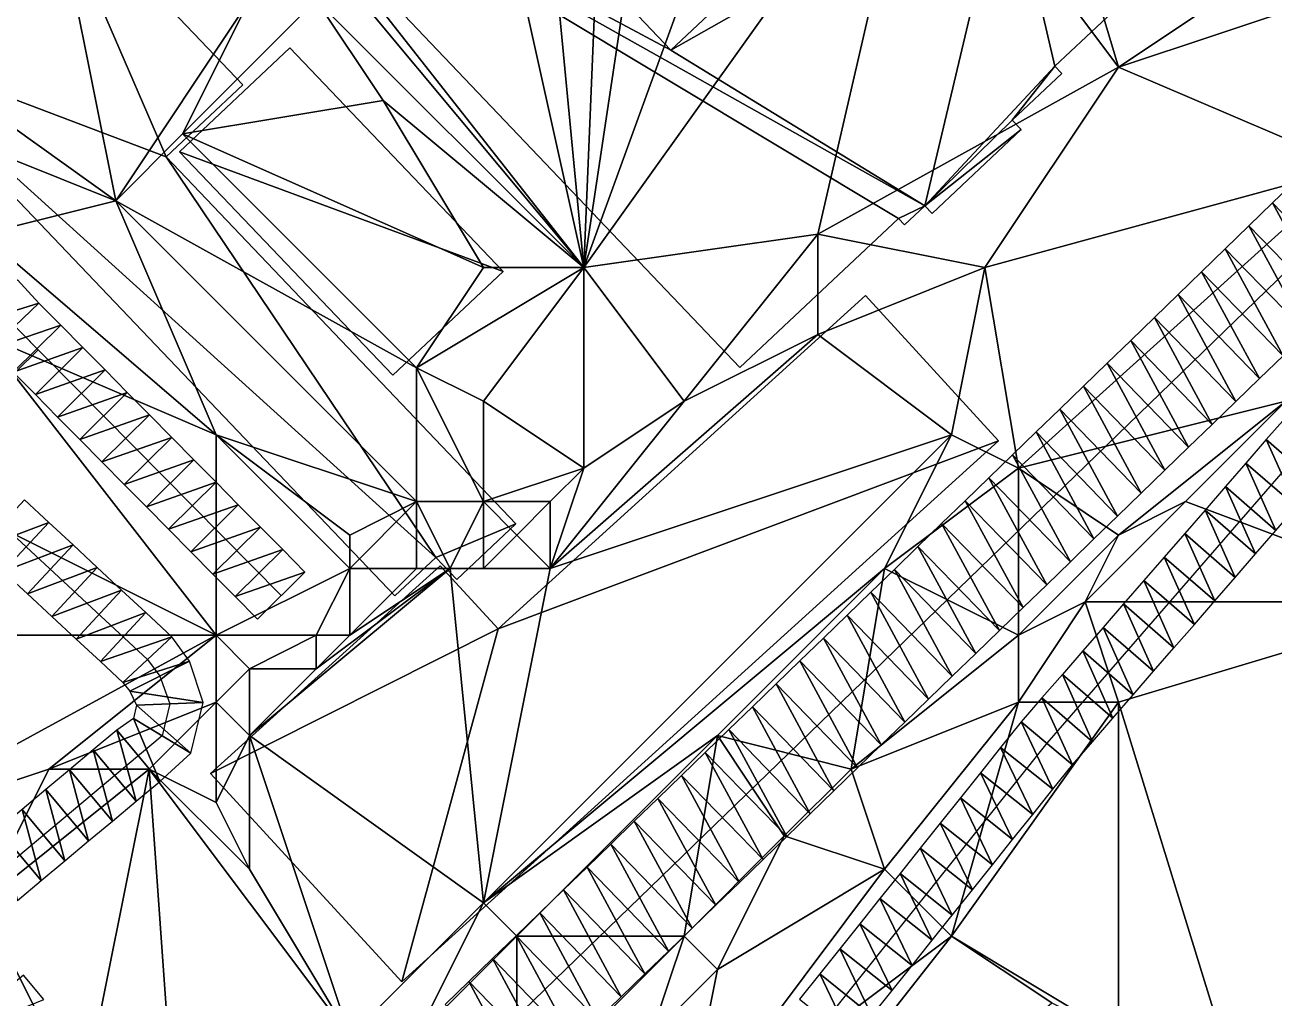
# Model space of a CAD drawing. Header units: metres. Extents: x -1103 to 901, y -902 to 905.
# Drawn here: x -707.4 to -632.7, y -217.7 to -159.5 of the extents above; entities that cross this region are included whole.
import ezdxf

# ---------------------------------------------------------------- set-up
doc = ezdxf.new("R2010")
doc.units = ezdxf.units.M
for name, color, linetype in [('OSM_BUILDING_FOOTPRINTS', 7, 'CONTINUOUS'), ('OSM_BUILDING_ROOFS', 1, 'CONTINUOUS'), ('OSM_BUILDING_WALLS', 8, 'CONTINUOUS'), ('OSM_ROAD_AXES', 2, 'CONTINUOUS'), ('OSM_ROAD_SURFACE', 9, 'CONTINUOUS'), ('OSM_TERRAIN', 3, 'CONTINUOUS'), ('OSM_WATER_SURFACE', 5, 'CONTINUOUS')]:
    doc.layers.add(name, color=color, linetype=linetype)

msp = doc.modelspace()

# ---------------------------------------------------------------- linework, layer by layer
at = {"layer": 'OSM_BUILDING_FOOTPRINTS'}
for points in [[(-688.844, -137.943, 10.274), (-684.986, -142.002, 10.274), (-685.97, -142.931, 10.274), (-668.781, -160.99, 10.274), (-652.157, -145.374, 10.274), (-648.387, -149.334, 10.274), (-648.686, -149.599, 10.274), (-641.125, -157.539, 10.274), (-645.823, -161.952, 10.274), (-645.403, -162.394, 10.274), (-648.365, -165.181, 10.274), (-647.834, -165.745, 10.274), (-653.162, -170.755, 10.274), (-653.593, -170.301, 10.274), (-654.809, -171.441, 10.274), (-655.174, -171.065, 10.274), (-664.669, -179.978, 10.274), (-697.2, -145.784, 10.274), (-688.844, -137.943, 10.274)], [(-685.295, -193.647, 10.21), (-716.787, -160.637, 10.21), (-706.209, -150.683, 10.21), (-694.404, -163.069, 10.21), (-698.991, -167.382, 10.21), (-678.055, -189.334, 10.21), (-681.592, -192.663, 10.21), (-682.852, -191.347, 10.21), (-685.295, -193.647, 10.21)], [(-691.585, -160.858, 11.449), (-678.829, -174.228, 11.449), (-685.428, -180.443, 11.449), (-698.184, -167.073, 11.449), (-691.585, -160.858, 11.449)], [(-657.153, -175.676, 9.599), (-649.183, -184.357, 9.599), (-684.875, -216.727, 9.599), (-696.326, -204.275, 9.599), (-682.598, -191.834, 9.599), (-679.127, -195.616, 9.599), (-657.153, -175.676, 9.599)]]:
    msp.add_polyline3d(points, close=True, dxfattribs=at)
at = {"layer": 'OSM_BUILDING_ROOFS'}
for points in [[(-668.781, -160.99, 21.874), (-685.97, -142.931, 21.874), (-697.2, -145.784, 21.874)], [(-648.686, -149.599, 21.874), (-652.157, -145.374, 21.874), (-668.781, -160.99, 21.874)], [(-697.2, -145.784, 21.874), (-664.669, -179.978, 21.874), (-655.174, -171.065, 21.874)], [(-697.2, -145.784, 21.874), (-655.174, -171.065, 21.874), (-653.593, -170.301, 21.874)], [(-668.781, -160.99, 21.874), (-697.2, -145.784, 21.874), (-653.593, -170.301, 21.874)], [(-653.593, -170.301, 21.874), (-648.686, -149.599, 21.874), (-668.781, -160.99, 21.874)], [(-653.593, -170.301, 21.874), (-645.823, -161.952, 21.874), (-648.686, -149.599, 21.874)], [(-645.823, -161.952, 21.874), (-641.125, -157.539, 21.874), (-648.686, -149.599, 21.874)], [(-698.991, -167.382, 30.21), (-706.209, -150.683, 30.21), (-716.787, -160.637, 30.21)], [(-698.991, -167.382, 30.21), (-694.404, -163.069, 30.21), (-706.209, -150.683, 30.21)], [(-716.787, -160.637, 30.21), (-685.295, -193.647, 30.21), (-682.852, -191.347, 30.21)], [(-698.991, -167.382, 30.21), (-716.787, -160.637, 30.21), (-682.852, -191.347, 30.21)], [(-678.829, -174.228, 21.449), (-691.585, -160.858, 21.449), (-698.184, -167.073, 21.449)], [(-653.593, -170.301, 21.874), (-648.365, -165.181, 21.874), (-645.823, -161.952, 21.874)], [(-648.365, -165.181, 21.874), (-645.403, -162.394, 21.874), (-645.823, -161.952, 21.874)], [(-653.593, -170.301, 21.874), (-647.834, -165.745, 21.874), (-648.365, -165.181, 21.874)], [(-653.593, -170.301, 21.874), (-653.162, -170.755, 21.874), (-647.834, -165.745, 21.874)], [(-682.852, -191.347, 30.21), (-678.055, -189.334, 30.21), (-698.991, -167.382, 30.21)], [(-678.829, -174.228, 21.449), (-698.184, -167.073, 21.449), (-685.428, -180.443, 21.449)], [(-655.174, -171.065, 21.874), (-654.809, -171.441, 21.874), (-653.593, -170.301, 21.874)], [(-572.227, -186.635, 10.974), (-595.871, -171.838, 10.974), (-638.67, -235.549, 10.974)], [(-649.183, -184.357, 19.599), (-657.153, -175.676, 19.599), (-679.127, -195.616, 19.599)], [(-679.127, -195.616, 19.599), (-684.875, -216.727, 19.599), (-649.183, -184.357, 19.599)], [(-638.67, -235.549, 10.974), (-626.289, -274.952, 10.974), (-572.227, -186.635, 10.974)], [(-682.852, -191.347, 30.21), (-681.592, -192.663, 30.21), (-678.055, -189.334, 30.21)], [(-679.127, -195.616, 19.599), (-682.598, -191.834, 19.599), (-696.326, -204.275, 19.599)], [(-679.127, -195.616, 19.599), (-696.326, -204.275, 19.599), (-684.875, -216.727, 19.599)]]:
    msp.add_3dface(points, dxfattribs=at)
at = {"layer": 'OSM_BUILDING_WALLS'}
for points in [[(-668.781, -160.99, 10.274), (-685.97, -142.931, 10.274), (-685.97, -142.931, 21.874)], [(-668.781, -160.99, 10.274), (-685.97, -142.931, 21.874), (-668.781, -160.99, 21.874)], [(-652.157, -145.374, 10.274), (-668.781, -160.99, 10.274), (-668.781, -160.99, 21.874)], [(-652.157, -145.374, 10.274), (-668.781, -160.99, 21.874), (-652.157, -145.374, 21.874)], [(-697.2, -145.784, 10.274), (-664.669, -179.978, 10.274), (-664.669, -179.978, 21.874)], [(-697.2, -145.784, 10.274), (-664.669, -179.978, 21.874), (-697.2, -145.784, 21.874)], [(-706.209, -150.683, 10.21), (-716.787, -160.637, 10.21), (-716.787, -160.637, 30.21)], [(-706.209, -150.683, 10.21), (-716.787, -160.637, 30.21), (-706.209, -150.683, 30.21)], [(-694.404, -163.069, 10.21), (-706.209, -150.683, 10.21), (-706.209, -150.683, 30.21)], [(-694.404, -163.069, 10.21), (-706.209, -150.683, 30.21), (-694.404, -163.069, 30.21)], [(-645.823, -161.952, 10.274), (-641.125, -157.539, 10.274), (-641.125, -157.539, 21.874)], [(-645.823, -161.952, 10.274), (-641.125, -157.539, 21.874), (-645.823, -161.952, 21.874)], [(-716.787, -160.637, 10.21), (-685.295, -193.647, 10.21), (-685.295, -193.647, 30.21)], [(-716.787, -160.637, 10.21), (-685.295, -193.647, 30.21), (-716.787, -160.637, 30.21)], [(-691.585, -160.858, 11.449), (-698.184, -167.073, 11.449), (-698.184, -167.073, 21.449)], [(-691.585, -160.858, 11.449), (-698.184, -167.073, 21.449), (-691.585, -160.858, 21.449)], [(-678.829, -174.228, 11.449), (-691.585, -160.858, 11.449), (-691.585, -160.858, 21.449)], [(-678.829, -174.228, 11.449), (-691.585, -160.858, 21.449), (-678.829, -174.228, 21.449)], [(-645.403, -162.394, 10.274), (-645.823, -161.952, 10.274), (-645.823, -161.952, 21.874)], [(-645.403, -162.394, 10.274), (-645.823, -161.952, 21.874), (-645.403, -162.394, 21.874)], [(-648.365, -165.181, 10.274), (-645.403, -162.394, 10.274), (-645.403, -162.394, 21.874)], [(-648.365, -165.181, 10.274), (-645.403, -162.394, 21.874), (-648.365, -165.181, 21.874)], [(-698.991, -167.382, 10.21), (-694.404, -163.069, 10.21), (-694.404, -163.069, 30.21)], [(-698.991, -167.382, 10.21), (-694.404, -163.069, 30.21), (-698.991, -167.382, 30.21)], [(-653.162, -170.755, 10.274), (-647.834, -165.745, 10.274), (-647.834, -165.745, 21.874)], [(-653.162, -170.755, 10.274), (-647.834, -165.745, 21.874), (-653.162, -170.755, 21.874)], [(-647.834, -165.745, 10.274), (-648.365, -165.181, 10.274), (-648.365, -165.181, 21.874)], [(-647.834, -165.745, 10.274), (-648.365, -165.181, 21.874), (-647.834, -165.745, 21.874)], [(-678.055, -189.334, 10.21), (-698.991, -167.382, 10.21), (-698.991, -167.382, 30.21)], [(-678.055, -189.334, 10.21), (-698.991, -167.382, 30.21), (-678.055, -189.334, 30.21)], [(-698.184, -167.073, 11.449), (-685.428, -180.443, 11.449), (-685.428, -180.443, 21.449)], [(-698.184, -167.073, 11.449), (-685.428, -180.443, 21.449), (-698.184, -167.073, 21.449)], [(-654.809, -171.441, 10.274), (-653.593, -170.301, 10.274), (-653.593, -170.301, 21.874)], [(-654.809, -171.441, 10.274), (-653.593, -170.301, 21.874), (-654.809, -171.441, 21.874)], [(-653.593, -170.301, 10.274), (-653.162, -170.755, 10.274), (-653.162, -170.755, 21.874)], [(-653.593, -170.301, 10.274), (-653.162, -170.755, 21.874), (-653.593, -170.301, 21.874)], [(-664.669, -179.978, 10.274), (-655.174, -171.065, 10.274), (-655.174, -171.065, 21.874)], [(-664.669, -179.978, 10.274), (-655.174, -171.065, 21.874), (-664.669, -179.978, 21.874)], [(-655.174, -171.065, 10.274), (-654.809, -171.441, 10.274), (-654.809, -171.441, 21.874)], [(-655.174, -171.065, 10.274), (-654.809, -171.441, 21.874), (-655.174, -171.065, 21.874)], [(-595.871, -171.838, 5.774), (-638.67, -235.549, 5.774), (-638.67, -235.549, 10.974)], [(-595.871, -171.838, 5.774), (-638.67, -235.549, 10.974), (-595.871, -171.838, 10.974)], [(-685.428, -180.443, 11.449), (-678.829, -174.228, 11.449), (-678.829, -174.228, 21.449)], [(-685.428, -180.443, 11.449), (-678.829, -174.228, 21.449), (-685.428, -180.443, 21.449)], [(-657.153, -175.676, 9.599), (-679.127, -195.616, 9.599), (-679.127, -195.616, 19.599)], [(-657.153, -175.676, 9.599), (-679.127, -195.616, 19.599), (-657.153, -175.676, 19.599)], [(-649.183, -184.357, 9.599), (-657.153, -175.676, 9.599), (-657.153, -175.676, 19.599)], [(-649.183, -184.357, 9.599), (-657.153, -175.676, 19.599), (-649.183, -184.357, 19.599)], [(-684.875, -216.727, 9.599), (-649.183, -184.357, 9.599), (-649.183, -184.357, 19.599)], [(-684.875, -216.727, 9.599), (-649.183, -184.357, 19.599), (-684.875, -216.727, 19.599)], [(-681.592, -192.663, 10.21), (-678.055, -189.334, 10.21), (-678.055, -189.334, 30.21)], [(-681.592, -192.663, 10.21), (-678.055, -189.334, 30.21), (-681.592, -192.663, 30.21)], [(-682.598, -191.834, 9.599), (-696.326, -204.275, 9.599), (-696.326, -204.275, 19.599)], [(-682.598, -191.834, 9.599), (-696.326, -204.275, 19.599), (-682.598, -191.834, 19.599)], [(-685.295, -193.647, 10.21), (-682.852, -191.347, 10.21), (-682.852, -191.347, 30.21)], [(-685.295, -193.647, 10.21), (-682.852, -191.347, 30.21), (-685.295, -193.647, 30.21)], [(-682.852, -191.347, 10.21), (-681.592, -192.663, 10.21), (-681.592, -192.663, 30.21)], [(-682.852, -191.347, 10.21), (-681.592, -192.663, 30.21), (-682.852, -191.347, 30.21)], [(-679.127, -195.616, 9.599), (-682.598, -191.834, 9.599), (-682.598, -191.834, 19.599)], [(-679.127, -195.616, 9.599), (-682.598, -191.834, 19.599), (-679.127, -195.616, 19.599)], [(-696.326, -204.275, 9.599), (-684.875, -216.727, 9.599), (-684.875, -216.727, 19.599)], [(-696.326, -204.275, 9.599), (-684.875, -216.727, 19.599), (-696.326, -204.275, 19.599)]]:
    msp.add_3dface(points, dxfattribs=at)
at = {"layer": 'OSM_ROAD_AXES'}
for points in [[(-695.409, -235.672, 11.147), (-620.454, -163.057, 12.954), (-614.419, -157.351, 13.238), (-570.89, -116.189, 10.758), (-535.419, -82.492, 12.654), (-529.87, -79.484, 12.674), (-493.316, -39.56, 14.48), (-451.887, -1.805, 15.322), (-428.862, 18.124, 17.338), (-402.908, 37.223, 20.81)], [(-692.104, -193.625, 13.698), (-708.044, -177.502, 14.445), (-719.827, -164.762, 15.004), (-722.712, -163.578, 15.051), (-724.713, -163.877, 15.138), (-727.089, -166.376, 15.219), (-728.427, -168.445, 15.155), (-728.349, -169.805, 15.086), (-727.388, -171.088, 15.097), (-714.632, -183.971, 14.802), (-700.107, -197.452, 13.826), (-699.366, -198.447, 13.68), (-698.769, -200.106, 13.56), (-699.222, -202.019, 13.524), (-713.426, -213.897, 13.695)], [(-620.454, -163.057, 12.954), (-623.914, -174.625, 12.072), (-630.436, -184.202, 11.437), (-646.297, -202.461, 10.625), (-667.94, -229.556, 9.431), (-679.502, -239.863, 9.468), (-678.021, -247.892, 9.695), (-669.222, -253.886, 9.477), (-667.863, -253.93, 9.424), (-665.784, -252.459, 9.32), (-660.435, -248.179, 9.245), (-653.194, -252.005, 8.949), (-650.597, -257.977, 8.786), (-648.894, -261.582, 8.94), (-647.7, -267.919, 9.143), (-649.701, -277.043, 9.339), (-667.342, -318.946, 9.094)]]:
    msp.add_polyline3d(points, dxfattribs=at)
at = {"layer": 'OSM_ROAD_SURFACE'}
for points in [[(-627.919, -175.162, 12.016), (-631.375, -168.764, 12.369), (-632.789, -170.134, 12.3)], [(-629.333, -176.532, 11.934), (-632.789, -170.134, 12.3), (-634.204, -171.504, 12.231)], [(-629.333, -176.532, 11.934), (-627.919, -175.162, 12.016), (-632.789, -170.134, 12.3)], [(-630.747, -177.902, 11.852), (-634.204, -171.504, 12.231), (-635.618, -172.874, 12.163)], [(-630.747, -177.902, 11.852), (-629.333, -176.532, 11.934), (-634.204, -171.504, 12.231)], [(-632.161, -179.272, 11.781), (-635.618, -172.874, 12.163), (-637.032, -174.244, 12.095)], [(-632.161, -179.272, 11.781), (-630.747, -177.902, 11.852), (-635.618, -172.874, 12.163)], [(-706.598, -176.12, 14.499), (-707.885, -174.728, 14.565), (-710.821, -177.444, 14.586)], [(-633.576, -180.642, 11.712), (-637.032, -174.244, 12.095), (-638.446, -175.614, 12.026)], [(-633.576, -180.642, 11.712), (-632.161, -179.272, 11.781), (-637.032, -174.244, 12.095)], [(-706.598, -176.12, 14.499), (-710.821, -177.444, 14.586), (-709.489, -178.884, 14.498)], [(-705.293, -177.439, 14.435), (-706.598, -176.12, 14.499), (-709.489, -178.884, 14.498)], [(-707.96, -180.222, 14.419), (-706.642, -178.929, 14.426), (-709.445, -176.075, 14.564)], [(-634.99, -182.012, 11.643), (-638.446, -175.614, 12.026), (-639.86, -176.985, 11.958)], [(-634.99, -182.012, 11.643), (-633.576, -180.642, 11.712), (-638.446, -175.614, 12.026)], [(-636.404, -183.382, 11.585), (-639.86, -176.985, 11.958), (-641.275, -178.355, 11.89)], [(-636.404, -183.382, 11.585), (-634.99, -182.012, 11.643), (-639.86, -176.985, 11.958)], [(-705.293, -177.439, 14.435), (-709.489, -178.884, 14.498), (-708.138, -180.251, 14.422)], [(-703.965, -178.783, 14.37), (-705.293, -177.439, 14.435), (-708.138, -180.251, 14.422)], [(-637.818, -184.752, 11.558), (-641.275, -178.355, 11.89), (-642.689, -179.725, 11.821)], [(-637.818, -184.752, 11.558), (-636.404, -183.382, 11.585), (-641.275, -178.355, 11.89)], [(-703.965, -178.783, 14.37), (-708.138, -180.251, 14.422), (-706.809, -181.595, 14.355)], [(-702.636, -180.126, 14.305), (-703.965, -178.783, 14.37), (-706.809, -181.595, 14.355)], [(-639.233, -186.122, 11.531), (-642.689, -179.725, 11.821), (-644.103, -181.095, 11.753)], [(-639.233, -186.122, 11.531), (-637.818, -184.752, 11.558), (-642.689, -179.725, 11.821)], [(-702.636, -180.126, 14.305), (-706.809, -181.595, 14.355), (-705.481, -182.939, 14.288)], [(-701.308, -181.47, 14.24), (-702.636, -180.126, 14.305), (-705.481, -182.939, 14.288)], [(-701.308, -181.47, 14.24), (-705.481, -182.939, 14.288), (-704.153, -184.282, 14.221)], [(-699.98, -182.814, 14.173), (-701.308, -181.47, 14.24), (-704.153, -184.282, 14.221)], [(-640.647, -187.493, 11.504), (-644.103, -181.095, 11.753), (-645.517, -182.465, 11.684)], [(-640.647, -187.493, 11.504), (-639.233, -186.122, 11.531), (-644.103, -181.095, 11.753)], [(-699.98, -182.814, 14.173), (-704.153, -184.282, 14.221), (-702.824, -185.626, 14.154)], [(-698.652, -184.157, 14.106), (-699.98, -182.814, 14.173), (-702.824, -185.626, 14.154)], [(-642.061, -188.863, 11.478), (-645.517, -182.465, 11.684), (-646.932, -183.835, 11.616)], [(-642.061, -188.863, 11.478), (-640.647, -187.493, 11.504), (-645.517, -182.465, 11.684)], [(-632.021, -182.983, 11.563), (-633.166, -184.295, 11.491), (-630.146, -186.918, 11.329)], [(-698.652, -184.157, 14.106), (-702.824, -185.626, 14.154), (-701.496, -186.97, 14.086)], [(-697.323, -185.501, 14.039), (-698.652, -184.157, 14.106), (-701.496, -186.97, 14.086)], [(-643.475, -190.233, 11.456), (-646.932, -183.835, 11.616), (-648.346, -185.205, 11.573)], [(-643.475, -190.233, 11.456), (-642.061, -188.863, 11.478), (-646.932, -183.835, 11.616)], [(-633.166, -184.295, 11.491), (-634.386, -185.7, 11.414), (-631.366, -188.323, 11.252)], [(-633.166, -184.295, 11.491), (-631.366, -188.323, 11.252), (-630.146, -186.918, 11.329)], [(-644.889, -191.603, 11.438), (-648.346, -185.205, 11.573), (-649.76, -186.575, 11.591)], [(-644.889, -191.603, 11.438), (-643.475, -190.233, 11.456), (-648.346, -185.205, 11.573)], [(-697.323, -185.501, 14.039), (-701.496, -186.97, 14.086), (-700.168, -188.313, 14.019)], [(-695.995, -186.845, 13.972), (-697.323, -185.501, 14.039), (-700.168, -188.313, 14.019)], [(-634.386, -185.7, 11.414), (-635.606, -187.104, 11.337), (-632.586, -189.727, 11.174)], [(-634.386, -185.7, 11.414), (-632.586, -189.727, 11.174), (-631.366, -188.323, 11.252)], [(-646.304, -192.973, 11.42), (-649.76, -186.575, 11.591), (-651.174, -187.945, 11.563)], [(-646.304, -192.973, 11.42), (-644.889, -191.603, 11.438), (-649.76, -186.575, 11.591)], [(-695.995, -186.845, 13.972), (-700.168, -188.313, 14.019), (-698.84, -189.657, 13.952)], [(-694.667, -188.188, 13.923), (-695.995, -186.845, 13.972), (-698.84, -189.657, 13.952)], [(-635.606, -187.104, 11.337), (-636.826, -188.509, 11.26), (-633.806, -191.132, 11.112)], [(-635.606, -187.104, 11.337), (-633.806, -191.132, 11.112), (-632.586, -189.727, 11.174)], [(-710.182, -190.829, 14.561), (-706.009, -189.246, 14.321), (-707.461, -187.898, 14.408)], [(-694.667, -188.188, 13.923), (-698.84, -189.657, 13.952), (-697.511, -191, 13.885)], [(-693.338, -189.532, 13.875), (-694.667, -188.188, 13.923), (-697.511, -191, 13.885)], [(-647.718, -194.343, 11.402), (-651.174, -187.945, 11.563), (-652.589, -189.315, 11.535)], [(-647.718, -194.343, 11.402), (-646.304, -192.973, 11.42), (-651.174, -187.945, 11.563)], [(-636.826, -188.509, 11.26), (-638.046, -189.913, 11.201), (-635.027, -192.536, 11.052)], [(-636.826, -188.509, 11.26), (-635.027, -192.536, 11.052), (-633.806, -191.132, 11.112)], [(-710.182, -190.829, 14.561), (-708.73, -192.177, 14.462), (-706.009, -189.246, 14.321)], [(-708.73, -192.177, 14.462), (-704.556, -190.594, 14.234), (-706.009, -189.246, 14.321)], [(-693.338, -189.532, 13.875), (-697.511, -191, 13.885), (-696.183, -192.344, 13.818)], [(-692.01, -190.876, 13.826), (-693.338, -189.532, 13.875), (-696.183, -192.344, 13.818)], [(-649.132, -195.713, 11.394), (-652.589, -189.315, 11.535), (-654.003, -190.685, 11.524)], [(-649.132, -195.713, 11.394), (-647.718, -194.343, 11.402), (-652.589, -189.315, 11.535)], [(-638.046, -189.913, 11.201), (-639.266, -191.318, 11.141), (-636.247, -193.941, 10.992)], [(-638.046, -189.913, 11.201), (-636.247, -193.941, 10.992), (-635.027, -192.536, 11.052)], [(-708.73, -192.177, 14.462), (-707.277, -193.525, 14.364), (-704.556, -190.594, 14.234)], [(-707.277, -193.525, 14.364), (-703.104, -191.942, 14.147), (-704.556, -190.594, 14.234)], [(-692.01, -190.876, 13.826), (-696.183, -192.344, 13.818), (-694.855, -193.688, 13.767)], [(-690.682, -192.219, 13.778), (-692.01, -190.876, 13.826), (-694.855, -193.688, 13.767)], [(-650.546, -197.083, 11.359), (-654.003, -190.685, 11.524), (-655.417, -192.055, 11.523)], [(-650.546, -197.083, 11.359), (-649.132, -195.713, 11.394), (-654.003, -190.685, 11.524)], [(-707.277, -193.525, 14.364), (-705.825, -194.874, 14.266), (-703.104, -191.942, 14.147)], [(-705.825, -194.874, 14.266), (-701.651, -193.29, 14.058), (-703.104, -191.942, 14.147)], [(-639.266, -191.318, 11.141), (-640.486, -192.722, 11.081), (-637.467, -195.346, 10.957)], [(-639.266, -191.318, 11.141), (-637.467, -195.346, 10.957), (-636.247, -193.941, 10.992)], [(-690.682, -192.219, 13.778), (-694.855, -193.688, 13.767), (-693.526, -195.031, 13.687)], [(-651.961, -198.453, 11.324), (-655.417, -192.055, 11.523), (-656.831, -193.426, 11.477)], [(-651.961, -198.453, 11.324), (-650.546, -197.083, 11.359), (-655.417, -192.055, 11.523)], [(-640.486, -192.722, 11.081), (-641.707, -194.127, 11.024), (-638.687, -196.75, 10.924)], [(-640.486, -192.722, 11.081), (-638.687, -196.75, 10.924), (-637.467, -195.346, 10.957)], [(-705.825, -194.874, 14.266), (-704.372, -196.222, 14.161), (-701.651, -193.29, 14.058)], [(-704.372, -196.222, 14.161), (-700.199, -194.638, 13.959), (-701.651, -193.29, 14.058)], [(-653.375, -199.823, 11.288), (-656.831, -193.426, 11.477), (-658.245, -194.796, 11.412)], [(-653.375, -199.823, 11.288), (-651.961, -198.453, 11.324), (-656.831, -193.426, 11.477)], [(-641.707, -194.127, 11.024), (-642.927, -195.531, 10.99), (-639.907, -198.155, 10.89)], [(-641.707, -194.127, 11.024), (-639.907, -198.155, 10.89), (-638.687, -196.75, 10.924)], [(-704.372, -196.222, 14.161), (-702.92, -197.57, 14.026), (-700.199, -194.638, 13.959)], [(-702.92, -197.57, 14.026), (-698.647, -196.085, 13.852), (-700.199, -194.638, 13.959)], [(-654.789, -201.193, 11.253), (-658.245, -194.796, 11.412), (-659.66, -196.166, 11.347)], [(-654.789, -201.193, 11.253), (-653.375, -199.823, 11.288), (-658.245, -194.796, 11.412)], [(-642.927, -195.531, 10.99), (-644.147, -196.936, 10.932), (-641.127, -199.559, 10.856)], [(-642.927, -195.531, 10.99), (-641.127, -199.559, 10.856), (-639.907, -198.155, 10.89)], [(-702.92, -197.57, 14.026), (-701.567, -198.818, 13.9), (-698.647, -196.085, 13.852)], [(-701.567, -198.818, 13.9), (-697.58, -197.547, 13.689), (-698.647, -196.085, 13.852)], [(-656.203, -202.563, 11.218), (-659.66, -196.166, 11.347), (-661.074, -197.536, 11.282)], [(-656.203, -202.563, 11.218), (-654.789, -201.193, 11.253), (-659.66, -196.166, 11.347)], [(-644.147, -196.936, 10.932), (-645.367, -198.34, 10.862), (-642.347, -200.964, 10.782)], [(-644.147, -196.936, 10.932), (-642.347, -200.964, 10.782), (-641.127, -199.559, 10.856)], [(-701.567, -198.818, 13.9), (-701.152, -199.347, 13.799), (-697.58, -197.547, 13.689)], [(-701.152, -199.347, 13.799), (-696.771, -200.026, 13.549), (-697.58, -197.547, 13.689)], [(-657.617, -203.933, 11.155), (-661.074, -197.536, 11.282), (-662.488, -198.906, 11.217)], [(-657.617, -203.933, 11.155), (-656.203, -202.563, 11.218), (-661.074, -197.536, 11.282)], [(-645.367, -198.34, 10.862), (-646.587, -199.745, 10.792), (-643.567, -202.368, 10.712)], [(-645.367, -198.34, 10.862), (-643.567, -202.368, 10.712), (-642.347, -200.964, 10.782)], [(-701.152, -199.347, 13.799), (-700.768, -200.186, 13.671), (-696.771, -200.026, 13.549)], [(-659.032, -205.304, 11.087), (-662.488, -198.906, 11.217), (-663.902, -200.276, 11.153)], [(-659.032, -205.304, 11.087), (-657.617, -203.933, 11.155), (-662.488, -198.906, 11.217)], [(-700.768, -200.186, 13.671), (-700.934, -200.985, 13.64), (-697.511, -203.053, 13.229)], [(-700.768, -200.186, 13.671), (-697.511, -203.053, 13.229), (-696.771, -200.026, 13.549)], [(-646.587, -199.745, 10.792), (-647.835, -201.181, 10.711), (-644.76, -203.741, 10.638)], [(-646.587, -199.745, 10.792), (-644.76, -203.741, 10.638), (-643.567, -202.368, 10.712)], [(-700.934, -200.985, 13.64), (-701.926, -201.673, 13.64), (-699.36, -204.741, 13.465)], [(-700.934, -200.985, 13.64), (-699.36, -204.741, 13.465), (-697.511, -203.053, 13.229)], [(-660.446, -206.674, 11.013), (-663.902, -200.276, 11.153), (-665.317, -201.646, 11.088)], [(-660.446, -206.674, 11.013), (-659.032, -205.304, 11.087), (-663.902, -200.276, 11.153)], [(-701.926, -201.673, 13.64), (-703.346, -202.86, 13.631), (-700.78, -205.929, 13.539)], [(-701.926, -201.673, 13.64), (-700.78, -205.929, 13.539), (-699.36, -204.741, 13.465)], [(-661.86, -208.044, 10.94), (-665.317, -201.646, 11.088), (-666.731, -203.016, 11.027)], [(-661.86, -208.044, 10.94), (-660.446, -206.674, 11.013), (-665.317, -201.646, 11.088)], [(-647.835, -201.181, 10.711), (-649.063, -202.718, 10.623), (-645.937, -205.214, 10.554)], [(-647.835, -201.181, 10.711), (-645.937, -205.214, 10.554), (-644.76, -203.741, 10.638)], [(-703.346, -202.86, 13.631), (-704.767, -204.048, 13.649), (-702.201, -207.117, 13.547)], [(-703.346, -202.86, 13.631), (-702.201, -207.117, 13.547), (-700.78, -205.929, 13.539)], [(-663.274, -209.414, 10.879), (-666.731, -203.016, 11.027), (-668.145, -204.386, 10.973)], [(-663.274, -209.414, 10.879), (-661.86, -208.044, 10.94), (-666.731, -203.016, 11.027)], [(-649.063, -202.718, 10.623), (-650.265, -204.223, 10.536), (-647.14, -206.72, 10.468)], [(-649.063, -202.718, 10.623), (-647.14, -206.72, 10.468), (-645.937, -205.214, 10.554)], [(-704.767, -204.048, 13.649), (-706.187, -205.236, 13.66), (-703.621, -208.305, 13.555)], [(-704.767, -204.048, 13.649), (-703.621, -208.305, 13.555), (-702.201, -207.117, 13.547)], [(-664.689, -210.784, 10.823), (-668.145, -204.386, 10.973), (-669.559, -205.756, 10.92)], [(-664.689, -210.784, 10.823), (-663.274, -209.414, 10.879), (-668.145, -204.386, 10.973)], [(-650.265, -204.223, 10.536), (-651.467, -205.728, 10.449), (-648.342, -208.225, 10.382)], [(-650.265, -204.223, 10.536), (-648.342, -208.225, 10.382), (-647.14, -206.72, 10.468)], [(-706.187, -205.236, 13.66), (-707.607, -206.424, 13.695), (-705.041, -209.492, 13.563)], [(-706.187, -205.236, 13.66), (-705.041, -209.492, 13.563), (-703.621, -208.305, 13.555)], [(-666.103, -212.154, 10.767), (-669.559, -205.756, 10.92), (-670.974, -207.126, 10.866)], [(-666.103, -212.154, 10.767), (-664.689, -210.784, 10.823), (-669.559, -205.756, 10.92)], [(-651.467, -205.728, 10.449), (-652.67, -207.234, 10.362), (-649.544, -209.73, 10.296)], [(-651.467, -205.728, 10.449), (-649.544, -209.73, 10.296), (-648.342, -208.225, 10.382)], [(-707.607, -206.424, 13.695), (-709.028, -207.611, 13.759), (-706.462, -210.68, 13.572)], [(-707.607, -206.424, 13.695), (-706.462, -210.68, 13.572), (-705.041, -209.492, 13.563)], [(-709.028, -207.611, 13.759), (-707.882, -211.868, 13.58), (-706.462, -210.68, 13.572)], [(-667.517, -213.524, 10.712), (-670.974, -207.126, 10.866), (-672.388, -208.496, 10.812)], [(-667.517, -213.524, 10.712), (-666.103, -212.154, 10.767), (-670.974, -207.126, 10.866)], [(-652.67, -207.234, 10.362), (-653.872, -208.739, 10.275), (-650.747, -211.235, 10.21)], [(-652.67, -207.234, 10.362), (-650.747, -211.235, 10.21), (-649.544, -209.73, 10.296)], [(-668.931, -214.894, 10.685), (-672.388, -208.496, 10.812), (-673.802, -209.867, 10.758)], [(-668.931, -214.894, 10.685), (-667.517, -213.524, 10.712), (-672.388, -208.496, 10.812)], [(-653.872, -208.739, 10.275), (-655.074, -210.244, 10.188), (-651.949, -212.741, 10.124)], [(-653.872, -208.739, 10.275), (-651.949, -212.741, 10.124), (-650.747, -211.235, 10.21)], [(-670.346, -216.264, 10.676), (-673.802, -209.867, 10.758), (-675.216, -211.237, 10.704)], [(-670.346, -216.264, 10.676), (-668.931, -214.894, 10.685), (-673.802, -209.867, 10.758)], [(-655.074, -210.244, 10.188), (-656.277, -211.75, 10.119), (-653.151, -214.246, 10.049)], [(-655.074, -210.244, 10.188), (-653.151, -214.246, 10.049), (-651.949, -212.741, 10.124)], [(-671.76, -217.634, 10.667), (-675.216, -211.237, 10.704), (-676.63, -212.607, 10.658)], [(-671.76, -217.634, 10.667), (-670.346, -216.264, 10.676), (-675.216, -211.237, 10.704)], [(-656.277, -211.75, 10.119), (-657.479, -213.255, 10.056), (-654.354, -215.751, 9.986)], [(-656.277, -211.75, 10.119), (-654.354, -215.751, 9.986), (-653.151, -214.246, 10.049)], [(-673.174, -219.004, 10.657), (-676.63, -212.607, 10.658), (-678.045, -213.977, 10.619)], [(-673.174, -219.004, 10.657), (-671.76, -217.634, 10.667), (-676.63, -212.607, 10.658)], [(-657.479, -213.255, 10.056), (-658.682, -214.76, 9.993), (-655.556, -217.257, 9.938)], [(-657.479, -213.255, 10.056), (-655.556, -217.257, 9.938), (-654.354, -215.751, 9.986)], [(-674.588, -220.374, 10.648), (-678.045, -213.977, 10.619), (-679.459, -215.347, 10.654)], [(-674.588, -220.374, 10.648), (-673.174, -219.004, 10.657), (-678.045, -213.977, 10.619)], [(-658.682, -214.76, 9.993), (-659.884, -216.265, 9.93), (-656.759, -218.762, 9.89)], [(-658.682, -214.76, 9.993), (-656.759, -218.762, 9.89), (-655.556, -217.257, 9.938)], [(-676.002, -221.745, 10.639), (-679.459, -215.347, 10.654), (-680.873, -216.717, 10.689)], [(-676.002, -221.745, 10.639), (-674.588, -220.374, 10.648), (-679.459, -215.347, 10.654)], [(-712.134, -220.164, 13.325), (-706.31, -217.791, 13.242), (-707.511, -216.339, 13.361)], [(-659.884, -216.265, 9.93), (-661.086, -217.771, 9.867), (-657.961, -220.267, 9.842)], [(-659.884, -216.265, 9.93), (-657.961, -220.267, 9.842), (-656.759, -218.762, 9.89)], [(-677.417, -223.115, 10.629), (-680.873, -216.717, 10.689), (-682.287, -218.087, 10.725)], [(-677.417, -223.115, 10.629), (-676.002, -221.745, 10.639), (-680.873, -216.717, 10.689)]]:
    msp.add_3dface(points, dxfattribs=at)
at = {"layer": 'OSM_TERRAIN'}
for points in [[(-674, -174, 12.656), (-672, -126, 12.789), (-678, -132, 12.789)], [(-674, -174, 12.656), (-668, -134, 12.437), (-672, -126, 12.789)], [(-674, -174, 12.656), (-678, -132, 12.789), (-682, -138, 12.789)], [(-674, -174, 12.656), (-666, -152, 12.218), (-668, -134, 12.437)], [(-696, -146, 12.694), (-674, -174, 12.656), (-682, -138, 12.789)], [(-654, -146, 12.653), (-642, -162, 12.711), (-648, -142, 13.039)], [(-642, -162, 12.711), (-630, -154, 13.675), (-648, -142, 13.039)], [(-674, -174, 12.656), (-696, -146, 12.694), (-694, -150, 12.909)], [(-674, -174, 12.656), (-654, -146, 12.653), (-666, -152, 12.218)], [(-674, -174, 12.656), (-660, -172, 12.694), (-654, -146, 12.653)], [(-660, -172, 12.694), (-642, -162, 12.711), (-654, -146, 12.653)], [(-702, -170, 14.121), (-706, -150, 14.3), (-716, -160, 14.121)], [(-716, -160, 14.121), (-706, -150, 14.3), (-714, -152, 15.191)], [(-702, -170, 14.121), (-694, -158, 14.225), (-706, -150, 14.3)], [(-690, -158, 13.633), (-674, -174, 12.656), (-694, -150, 12.909)], [(-642, -162, 12.711), (-624, -156, 13.807), (-630, -154, 13.675)], [(-642, -162, 12.711), (-628, -168, 12.361), (-624, -156, 13.807)], [(-702, -170, 14.121), (-698, -166, 13.646), (-694, -158, 14.225)], [(-698, -166, 13.646), (-686, -164, 13.492), (-690, -158, 13.633)], [(-698, -166, 13.646), (-690, -158, 13.633), (-694, -158, 14.225)], [(-690, -158, 13.633), (-686, -164, 13.492), (-674, -174, 12.656)], [(-712, -166, 14.184), (-702, -170, 14.121), (-716, -160, 14.121)], [(-650, -174, 12.033), (-642, -162, 12.711), (-660, -172, 12.694)], [(-650, -174, 12.033), (-628, -168, 12.361), (-642, -162, 12.711)], [(-680, -174, 13.553), (-686, -164, 13.492), (-698, -166, 13.646)], [(-680, -174, 13.553), (-674, -174, 12.656), (-686, -164, 13.492)], [(-710, -172, 14.634), (-702, -170, 14.121), (-712, -166, 14.184)], [(-702, -170, 14.121), (-684, -180, 13.562), (-698, -166, 13.646)], [(-684, -180, 13.562), (-680, -174, 13.553), (-698, -166, 13.646)], [(-648, -186, 11.46), (-628, -168, 12.361), (-650, -174, 12.033)], [(-648, -186, 11.46), (-632, -182, 11.57), (-628, -168, 12.361)], [(-696, -184, 14.004), (-702, -170, 14.121), (-710, -172, 14.634)], [(-696, -184, 14.004), (-684, -188, 14.121), (-702, -170, 14.121)], [(-684, -188, 14.121), (-684, -180, 13.562), (-702, -170, 14.121)], [(-710, -178, 14.476), (-696, -184, 14.004), (-710, -172, 14.634)], [(-668, -182, 12.216), (-660, -172, 12.694), (-674, -174, 12.656)], [(-668, -182, 12.216), (-660, -178, 12.004), (-660, -172, 12.694)], [(-660, -178, 12.004), (-650, -174, 12.033), (-660, -172, 12.694)], [(-680, -182, 13.053), (-674, -174, 12.656), (-684, -180, 13.562)], [(-684, -180, 13.562), (-674, -174, 12.656), (-680, -174, 13.553)], [(-680, -182, 13.053), (-674, -186, 12.583), (-674, -174, 12.656)], [(-674, -186, 12.583), (-668, -182, 12.216), (-674, -174, 12.656)], [(-652, -184, 11.985), (-650, -174, 12.033), (-660, -178, 12.004)], [(-652, -184, 11.985), (-648, -186, 11.46), (-650, -174, 12.033)], [(-696, -196, 13.659), (-710, -178, 14.476), (-716, -186, 14.897)], [(-696, -196, 13.659), (-696, -184, 14.004), (-710, -178, 14.476)], [(-676, -192, 12.127), (-652, -184, 11.985), (-660, -178, 12.004)], [(-676, -192, 12.127), (-660, -178, 12.004), (-668, -182, 12.216)], [(-684, -188, 14.121), (-680, -188, 14.121), (-684, -180, 13.562)], [(-680, -188, 14.121), (-680, -182, 13.053), (-684, -180, 13.562)], [(-680, -188, 14.121), (-674, -186, 12.583), (-680, -182, 13.053)], [(-676, -192, 12.127), (-668, -182, 12.216), (-674, -186, 12.583)], [(-642, -190, 11.409), (-632, -182, 11.57), (-648, -186, 11.46)], [(-642, -190, 11.409), (-638, -188, 11.243), (-632, -182, 11.57)], [(-638, -188, 11.243), (-622, -194, 10.84), (-632, -182, 11.57)], [(-696, -196, 13.659), (-688, -192, 13.714), (-696, -184, 14.004)], [(-688, -192, 13.714), (-688, -190, 14.121), (-696, -184, 14.004)], [(-688, -190, 14.121), (-684, -188, 14.121), (-696, -184, 14.004)], [(-680, -212, 11.88), (-652, -184, 11.985), (-676, -192, 12.127)], [(-680, -212, 11.88), (-656, -192, 11.481), (-652, -184, 11.985)], [(-656, -192, 11.481), (-648, -186, 11.46), (-652, -184, 11.985)], [(-728, -196, 15.42), (-696, -196, 13.659), (-716, -186, 14.897)], [(-676, -188, 13.127), (-674, -186, 12.583), (-680, -188, 14.121)], [(-676, -192, 12.127), (-674, -186, 12.583), (-676, -188, 13.127)], [(-656, -192, 11.481), (-648, -196, 11.331), (-648, -186, 11.46)], [(-648, -196, 11.331), (-642, -190, 11.409), (-648, -186, 11.46)], [(-688, -192, 13.714), (-684, -192, 12.422), (-684, -188, 14.121)], [(-688, -192, 13.714), (-684, -188, 14.121), (-688, -190, 14.121)], [(-684, -192, 12.422), (-682, -192, 12.16), (-684, -188, 14.121)], [(-682, -192, 12.16), (-680, -188, 14.121), (-684, -188, 14.121)], [(-680, -192, 12.867), (-680, -188, 14.121), (-682, -192, 12.16)], [(-680, -192, 12.867), (-678, -190, 13.66), (-680, -188, 14.121)], [(-678, -190, 13.66), (-676, -188, 13.127), (-680, -188, 14.121)], [(-678, -190, 13.66), (-676, -192, 12.127), (-676, -188, 13.127)], [(-644, -194, 10.994), (-638, -188, 11.243), (-642, -190, 11.409)], [(-644, -194, 10.994), (-622, -194, 10.84), (-638, -188, 11.243)], [(-676, -192, 12.127), (-678, -190, 13.66), (-680, -192, 12.867)], [(-648, -196, 11.331), (-644, -194, 10.994), (-642, -190, 11.409)], [(-690, -196, 13.257), (-688, -192, 13.714), (-696, -196, 13.659)], [(-694, -202, 12.021), (-680, -212, 11.88), (-682, -192, 12.16)], [(-694, -202, 12.021), (-682, -192, 12.16), (-690, -198, 12.179)], [(-690, -198, 12.179), (-682, -192, 12.16), (-688, -196, 12.29)], [(-690, -196, 13.257), (-688, -196, 12.29), (-688, -192, 13.714)], [(-688, -196, 12.29), (-684, -192, 12.422), (-688, -192, 13.714)], [(-688, -196, 12.29), (-682, -192, 12.16), (-684, -192, 12.422)], [(-682, -192, 12.16), (-680, -212, 11.88), (-676, -192, 12.127)], [(-682, -192, 12.16), (-676, -192, 12.127), (-680, -192, 12.867)], [(-666, -202, 11.014), (-656, -192, 11.481), (-680, -212, 11.88)], [(-666, -202, 11.014), (-658, -204, 11.132), (-656, -192, 11.481)], [(-658, -204, 11.132), (-648, -196, 11.331), (-656, -192, 11.481)], [(-648, -200, 10.712), (-642, -200, 10.798), (-644, -194, 10.994)], [(-648, -200, 10.712), (-644, -194, 10.994), (-648, -196, 11.331)], [(-642, -200, 10.798), (-622, -194, 10.84), (-644, -194, 10.994)], [(-634, -226, 8.31), (-622, -194, 10.84), (-642, -200, 10.798)], [(284, -194), (-640, -392), (-636, -424)], [(-640, -392), (284, -194), (-640, -356)], [(-640, -356), (284, -194), (-638, -354)], [(-638, -354), (284, -194), (-638, -350)], [(-638, -350), (284, -194), (-636, -348)], [(-634, -442), (284, -194), (-636, -442)], [(-636, -424), (-636, -442), (284, -194)], [(-636, -348), (284, -194), (-634, -346)], [(-634, -442), (-632, -460), (284, -194)], [(-634, -346), (284, -194), (-632, -344)], [(-634, -226, 8.31), (-624, -206, 9.736), (-622, -194, 10.84)], [(-718, -208, 14.377), (-696, -196, 13.659), (-728, -196, 15.42)], [(-696, -196, 13.659), (-718, -208, 14.377), (-706, -204, 13.614)], [(-706, -204, 13.614), (-696, -200, 13.476), (-696, -196, 13.659)], [(-696, -200, 13.476), (-694, -198, 13.127), (-696, -196, 13.659)], [(-694, -198, 13.127), (-690, -196, 13.257), (-696, -196, 13.659)], [(-690, -198, 12.179), (-690, -196, 13.257), (-694, -198, 13.127)], [(-690, -198, 12.179), (-688, -196, 12.29), (-690, -196, 13.257)], [(-658, -204, 11.132), (-648, -200, 10.712), (-648, -196, 11.331)], [(-696, -200, 13.476), (-694, -202, 12.021), (-694, -198, 13.127)], [(-694, -202, 12.021), (-690, -198, 12.179), (-694, -198, 13.127)], [(-700, -204, 13.542), (-696, -200, 13.476), (-706, -204, 13.614)], [(-700, -204, 13.542), (-696, -206, 12.225), (-696, -200, 13.476)], [(-696, -206, 12.225), (-694, -202, 12.021), (-696, -200, 13.476)], [(-656, -210, 10.134), (-648, -200, 10.712), (-658, -204, 11.132)], [(-656, -210, 10.134), (-652, -214, 10.016), (-648, -200, 10.712)], [(-642, -220, 9.165), (-642, -200, 10.798), (-652, -214, 10.016)], [(-652, -214, 10.016), (-642, -200, 10.798), (-648, -200, 10.712)], [(-642, -220, 9.165), (-634, -226, 8.31), (-642, -200, 10.798)], [(-696, -206, 12.225), (-694, -210, 12.302), (-694, -202, 12.021)], [(-688, -220, 11.278), (-694, -202, 12.021), (-694, -210, 12.302)], [(-688, -220, 11.278), (-680, -212, 11.88), (-694, -202, 12.021)], [(-678, -214, 10.546), (-666, -202, 11.014), (-680, -212, 11.88)], [(-678, -214, 10.546), (-668, -214, 10.641), (-666, -202, 11.014)], [(-668, -214, 10.641), (-662, -208, 10.908), (-666, -202, 11.014)], [(-662, -208, 10.908), (-658, -204, 11.132), (-666, -202, 11.014)], [(-718, -208, 14.377), (-710, -212, 13.617), (-706, -204, 13.614)], [(-704, -224, 12.81), (-700, -204, 13.542), (-710, -212, 13.617)], [(-710, -212, 13.617), (-700, -204, 13.542), (-706, -204, 13.614)], [(-704, -224, 12.81), (-698, -232, 11.887), (-700, -204, 13.542)], [(-698, -232, 11.887), (-688, -220, 11.278), (-700, -204, 13.542)], [(-688, -220, 11.278), (-694, -210, 12.302), (-700, -204, 13.542)], [(-700, -204, 13.542), (-694, -210, 12.302), (-696, -206, 12.225)], [(-662, -208, 10.908), (-656, -210, 10.134), (-658, -204, 11.132)], [(-634, -226, 8.31), (-596, -226, 8.113), (-618, -204, 8.394)], [(-634, -226, 8.31), (-618, -204, 8.394), (-624, -206, 9.736)], [(-668, -214, 10.641), (-666, -216, 10.08), (-662, -208, 10.908)], [(-666, -216, 10.08), (-656, -210, 10.134), (-662, -208, 10.908)], [(-668, -226, 9.471), (-652, -214, 10.016), (-656, -210, 10.134)], [(-668, -226, 9.471), (-656, -210, 10.134), (-666, -216, 10.08)], [(-714, -218, 13.45), (-704, -224, 12.81), (-710, -212, 13.617)], [(-688, -220, 11.278), (-684, -220, 10.634), (-680, -212, 11.88)], [(-684, -220, 10.634), (-678, -214, 10.546), (-680, -212, 11.88)], [(-684, -220, 10.634), (-678, -224, 10.576), (-678, -214, 10.546)], [(-678, -224, 10.576), (-670, -220, 10.058), (-668, -214, 10.641)], [(-678, -224, 10.576), (-668, -214, 10.641), (-678, -214, 10.546)], [(-674, -242, 9.132), (-652, -214, 10.016), (-668, -226, 9.471)], [(-674, -242, 9.132), (-646, -218, 9.154), (-652, -214, 10.016)], [(-670, -220, 10.058), (-666, -216, 10.08), (-668, -214, 10.641)], [(-646, -218, 9.154), (-642, -220, 9.165), (-652, -214, 10.016)], [(-668, -226, 9.471), (-666, -216, 10.08), (-670, -220, 10.058)]]:
    msp.add_3dface(points, dxfattribs=at)
at = {"layer": 'OSM_WATER_SURFACE'}
for points in [[(476.481, -23.237, 1), (-600.103, -286.664, 1), (-645.411, -361.213, 1)], [(476.481, -23.237, 1), (-645.411, -361.213, 1), (-630.034, -494.949, 1)]]:
    msp.add_3dface(points, dxfattribs=at)

doc.saveas('drawing.dxf')
